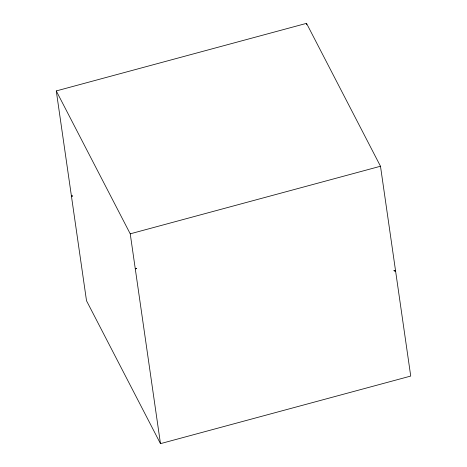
<?xml version="1.0" encoding="UTF-8"?>
<svg xmlns="http://www.w3.org/2000/svg" width="467" height="467" viewBox="0 0 467 467"><rect width="100%" height="100%" fill="white"/><g stroke="black" fill="none" stroke-linecap="round" stroke-linejoin="round"><path stroke-width="0.7" d="M56.274 90.931L306.527 23.35L380.488 166.246L410.726 376.069L160.473 443.65L86.512 300.754L56.274 90.931L130.235 233.827L160.473 443.65M130.235 233.827L380.488 166.246M136.422 268.525L135.272 268.799L136.557 268.496M72.543 196.029L71.393 195.842L72.654 196.058M394.218 270.778L395.607 271.158L393.728 270.638M306.527 23.35L306.737 24.792"/></g></svg>
